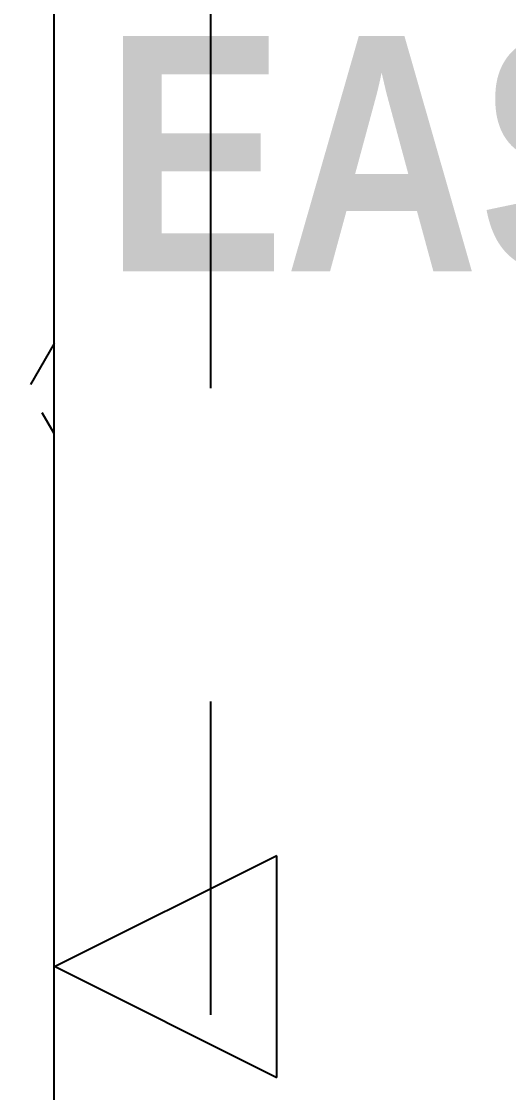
# Model space of a CAD drawing. Header units: millimetres. Extents: x -92759 to 184353, y -15225 to 86714.
# Drawn here: x -70914 to -70448, y 62125 to 63151 of the extents above; entities that cross this region are included whole.
import ezdxf

# ---------------------------------------------------------------- set-up
doc = ezdxf.new("R2010")
doc.units = ezdxf.units.MM
doc.linetypes.add('IDA - Grid Line', pattern=[2100, 1200, -300, 300, -300])
for name, color, linetype in [('0-1', 9, 'Continuous'), ('A-_ROOMNAME_A', 8, 'Continuous'), ('A-_WALL----_H-1', 9, 'Continuous'), ('A-_WALLPRTN_E', 8, 'Continuous')]:
    doc.layers.add(name, color=color, linetype=linetype)
doc.layers.add('A-_DETA----_E-6', color=7, linetype='Continuous', true_color=0x969696)
doc.layers.add('S-_ANOTGRID_E-1', color=9, linetype='IDA - Grid Line', true_color=0x808080)
doc.styles.add('Arial Narrow_B_1', font='ARIALNB.TTF', dxfattribs={"height": 300})

# ---------------------------------------------------------------- blocks, each defined once
blk = doc.blocks.new('A$Cb2bf8f38')
at = {"layer": 'A-_WALL----_H-1'}
h = blk.add_hatch(dxfattribs=at)
h.set_pattern_fill('FP_1', color=256, style=0, pattern_type=2)
h.set_pattern_definition([(0, (-11870.95, 40538.29), (609.6, 152.4), [50.292, -406.908, 50.292, -406.908, -2438.4]), (0, (-11870.95, 40538.29), (609.6, 152.4), [-914.4, 50.292, -864.108, 50.292, -406.908, -1066.8]), (0, (-11870.95, 40538.29), (609.6, 152.4), [-2286, 50.292, -254.508, 50.292, -711.708]), (120, (-11642.35, 40614.49), (-436.7823, 451.7291), [50.292, -406.908, 50.292, -406.908, -2438.4]), (120, (-11642.35, 40614.49), (-436.7823, 451.7291), [-914.4, 50.292, -864.108, 50.292, -406.908, -1066.8]), (120, (-11642.35, 40614.49), (-436.7823, 451.7291), [-2286, 50.292, -254.508, 50.292, -711.708]), (240, (-11566.15, 40919.29), (-172.8177, -604.1291), [50.292, -406.908, 50.292, -406.908, -2438.4]), (240, (-11566.15, 40919.29), (-172.8177, -604.1291), [-914.4, 50.292, -864.108, 50.292, -406.908, -1066.8]), (240, (-11566.15, 40919.29), (-172.8177, -604.1291), [-2286, 50.292, -254.508, 50.292, -711.708])])
h.paths.add_polyline_path([(-27950, 29100), (-27950, 34050), (-28100, 34050), (-28100, 29100)])
at = {"layer": 'A-_DETA----_E-6'}
for p, q in [((-27736.9, 29810.9), (-27949, 29704.8)), ((-27736.9, 29598.8), (-27736.9, 29810.9)), ((-27949, 29704.8), (-27736.9, 29598.8))]:
    blk.add_line(p, q, dxfattribs=at)
at = {"layer": 'A-_WALLPRTN_E'}
blk.add_line((-27950, 29100), (-27950, 31550), dxfattribs=at)
at = {"layer": 'S-_ANOTGRID_E-1'}
blk.add_line((-27800, -20141.4), (-27800, 53272.8), dxfattribs=at)
at = {"layer": 'A-_ROOMNAME_A', "insert": (-27901.4, 30595.5), "char_height": 225, "width": 2212.657, "attachment_point": 1, "style": 'Arial Narrow_B_1'}
blk.add_mtext('EAS M TOILET', dxfattribs=at)

msp = doc.modelspace()

# ---------------------------------------------------------------- block references
at = {"layer": '0-1'}
msp.add_blockref('A$Cb2bf8f38', (-42933, 32541.2), dxfattribs=at)

doc.saveas('drawing.dxf')
